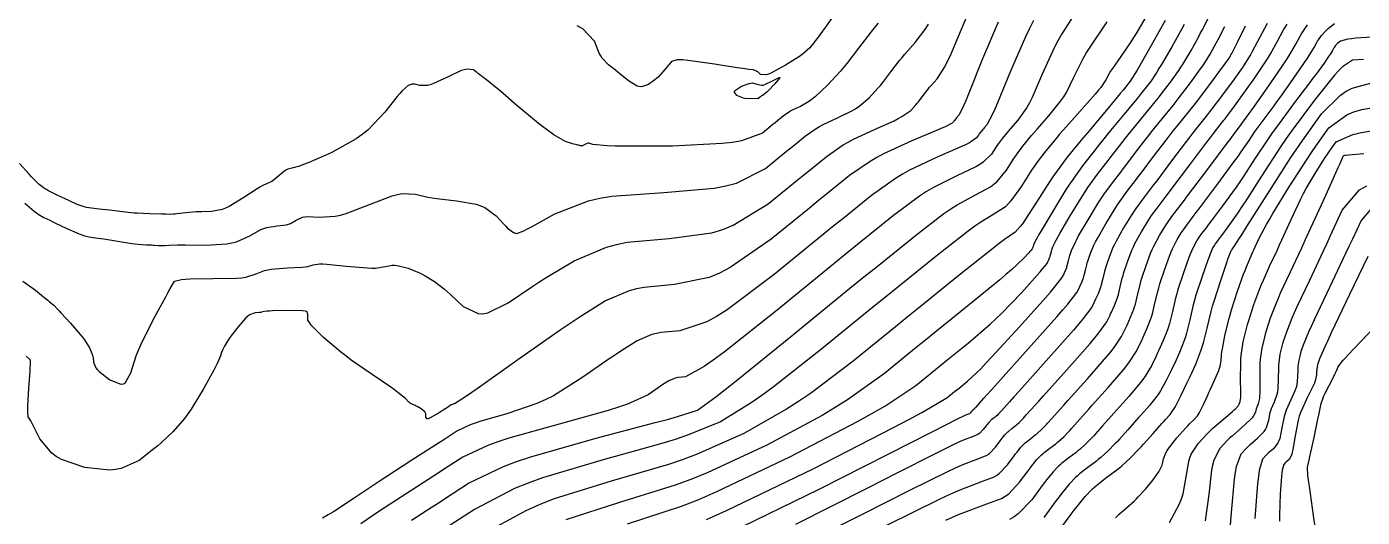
# Model space of a CAD drawing. Header units: metres. Extents: x 837475 to 838479, y 1189012 to 1191015.
# Drawn here: x 837572.4 to 837668.4, y 1190232 to 1190267.3 of the extents above; entities that cross this region are included whole.
import ezdxf

# ---------------------------------------------------------------- set-up
doc = ezdxf.new("R2010")
doc.units = ezdxf.units.M
doc.header["$LTSCALE"] = 0.3
doc.layers.add('COTAS 10', color=1, linetype='Continuous')
doc.layers.add('COTAS INT', color=252, linetype='Continuous')

msp = doc.modelspace()

# ---------------------------------------------------------------- linework, layer by layer
at = {"layer": 'COTAS 10'}
for points in [[(837572.242, 1190254.568), (837572.921, 1190253.998), (837573.076, 1190253.877), (837573.217, 1190253.773), (837573.605, 1190253.531), (837574.039, 1190253.329), (837574.209, 1190253.249), (837574.401, 1190253.159), (837575.272, 1190252.749), (837576.153, 1190252.361), (837576.35, 1190252.284), (837576.528, 1190252.221), (837577.004, 1190252.106), (837577.51, 1190252.047), (837577.707, 1190252.02), (837577.928, 1190251.987), (837578.932, 1190251.828), (837579.952, 1190251.672), (837580.184, 1190251.641), (837580.394, 1190251.616), (837580.969, 1190251.571), (837581.37, 1190251.558), (837581.47, 1190251.553), (837581.565, 1190251.547), (837581.869, 1190251.522), (837582.151, 1190251.507), (837582.233, 1190251.507), (837582.316, 1190251.509), (837582.63, 1190251.534), (837583.228, 1190251.56), (837583.49, 1190251.563), (837583.793, 1190251.564), (837585.239, 1190251.553), (837586.776, 1190251.642), (837587.137, 1190251.706), (837587.471, 1190251.787), (837588.442, 1190252.221), (837589.222, 1190252.663), (837589.434, 1190252.749), (837589.646, 1190252.819), (837590.399, 1190252.941), (837591.06, 1190253.014), (837591.214, 1190253.052), (837591.355, 1190253.1), (837591.758, 1190253.337), (837592.208, 1190253.548), (837592.378, 1190253.578), (837592.568, 1190253.596), (837593.419, 1190253.556), (837594.57, 1190253.623), (837594.95, 1190253.708), (837595.356, 1190253.822), (837597.04, 1190254.47), (837598.674, 1190255.093), (837599.049, 1190255.191), (837599.389, 1190255.256), (837600.337, 1190255.221), (837601.234, 1190254.996), (837601.542, 1190254.942), (837601.877, 1190254.891), (837603.303, 1190254.737), (837604.712, 1190254.489), (837605.036, 1190254.379), (837605.331, 1190254.252), (837606.16, 1190253.642), (837606.714, 1190253.035), (837606.835, 1190252.908), (837606.944, 1190252.8), (837607.221, 1190252.562), (837607.4, 1190252.459), (837607.446, 1190252.437), (837607.491, 1190252.417), (837607.641, 1190252.369), (837608.145, 1190252.569), (837608.413, 1190252.706), (837608.736, 1190252.879), (837610.367, 1190253.799), (837612.78, 1190254.736), (837613.597, 1190254.919), (837614.478, 1190255.069), (837618.197, 1190255.336), (837621.837, 1190255.632), (837622.668, 1190255.8), (837623.423, 1190256.006), (837625.512, 1190257.06), (837626.922, 1190258.209), (837627.249, 1190258.475), (837627.549, 1190258.718), (837628.403, 1190259.408), (837629.165, 1190259.934), (837629.407, 1190260.074), (837629.663, 1190260.212), (837630.698, 1190260.69), (837631.731, 1190261.193), (837631.984, 1190261.347), (837632.223, 1190261.507), (837632.971, 1190262.137), (837633.611, 1190262.831), (837633.782, 1190263.032), (837633.951, 1190263.237), (837634.541, 1190264.006), (837635.157, 1190264.812), (837635.343, 1190265.04), (837635.536, 1190265.27), (837636.287, 1190266.116), (837637.05, 1190267.117), (837637.25, 1190267.445)], [(837600.064, 1190231.766), (837601.54, 1190232.716), (837601.979, 1190232.999), (837602.43, 1190233.291), (837604.168, 1190234.417), (837606.669, 1190235.631), (837607.602, 1190235.979), (837608.638, 1190236.332), (837613.248, 1190237.647), (837617.596, 1190238.779), (837618.468, 1190239.016), (837619.196, 1190239.221), (837620.624, 1190239.684), (837621.949, 1190240.643), (837622.611, 1190241.161), (837623.401, 1190241.787), (837627.323, 1190244.959), (837631.595, 1190248.439), (837632.605, 1190249.26), (837633.541, 1190250.019), (837636.3, 1190252.247), (837638.353, 1190253.807), (837638.844, 1190254.145), (837639.301, 1190254.443), (837640.672, 1190255.181), (837641.707, 1190255.739), (837641.952, 1190255.923), (837642.179, 1190256.12), (837642.851, 1190256.938), (837643.383, 1190257.769), (837643.522, 1190257.975), (837643.658, 1190258.17), (837644.119, 1190258.785), (837644.661, 1190259.432), (837644.847, 1190259.647), (837645.049, 1190259.878), (837645.909, 1190260.841), (837646.771, 1190261.917), (837646.974, 1190262.219), (837647.161, 1190262.522), (837647.707, 1190263.633), (837648.344, 1190264.924), (837648.588, 1190265.341), (837648.862, 1190265.784), (837650.095, 1190267.597)], [(837621.283, 1190231.826), (837622.726, 1190232.465), (837628.943, 1190235.468), (837634.681, 1190238.408), (837635.822, 1190239.007), (837636.769, 1190239.512), (837638.571, 1190240.559), (837639.124, 1190241.008), (837639.283, 1190241.137), (837639.445, 1190241.267), (837640.049, 1190241.754), (837640.999, 1190242.656), (837641.378, 1190243.048), (837641.808, 1190243.502), (837643.781, 1190245.658), (837645.651, 1190247.756), (837646.017, 1190248.173), (837646.316, 1190248.52), (837646.845, 1190249.182), (837646.943, 1190249.385), (837646.97, 1190249.443), (837646.998, 1190249.501), (837647.095, 1190249.716), (837647.185, 1190249.943), (837647.206, 1190250.009), (837647.227, 1190250.076), (837647.289, 1190250.332), (837647.357, 1190250.619), (837647.381, 1190250.706), (837647.408, 1190250.796), (837647.522, 1190251.151), (837647.784, 1190251.72), (837647.903, 1190251.946), (837648.043, 1190252.202), (837648.717, 1190253.373), (837649.477, 1190254.611), (837649.671, 1190254.909), (837649.858, 1190255.187), (837650.472, 1190256.033), (837651.072, 1190256.803), (837651.249, 1190257.035), (837651.432, 1190257.274), (837652.133, 1190258.203), (837652.875, 1190259.173), (837653.083, 1190259.437), (837653.293, 1190259.7), (837654.059, 1190260.636), (837654.843, 1190261.596), (837655.063, 1190261.874), (837655.285, 1190262.158), (837656.098, 1190263.226), (837656.815, 1190264.213), (837656.977, 1190264.445), (837657.123, 1190264.66), (837657.515, 1190265.285), (837657.849, 1190265.9), (837657.957, 1190266.108), (837658.073, 1190266.332), (837658.551, 1190267.275)], [(837638.498, 1190231.761), (837639.393, 1190232.164), (837641.452, 1190232.946), (837642.503, 1190233.336), (837642.764, 1190233.492), (837643.011, 1190233.67), (837643.795, 1190234.488), (837644.412, 1190235.321), (837644.554, 1190235.508), (837644.684, 1190235.677), (837645.047, 1190236.128), (837645.361, 1190236.454), (837645.459, 1190236.544), (837645.561, 1190236.632), (837645.971, 1190236.949), (837646.393, 1190237.265), (837646.502, 1190237.354), (837646.608, 1190237.443), (837646.967, 1190237.768), (837647.323, 1190238.127), (837647.427, 1190238.238), (837647.535, 1190238.354), (837647.946, 1190238.814), (837648.547, 1190239.494), (837648.775, 1190239.748), (837649.028, 1190240.032), (837650.163, 1190241.296), (837651.27, 1190242.581), (837651.507, 1190242.878), (837651.713, 1190243.149), (837652.205, 1190243.915), (837652.499, 1190244.525), (837652.58, 1190244.698), (837652.661, 1190244.872), (837652.955, 1190245.515), (837653.222, 1190246.196), (837653.287, 1190246.394), (837653.348, 1190246.596), (837653.534, 1190247.362), (837653.739, 1190248.22), (837653.811, 1190248.481), (837653.89, 1190248.752), (837654.232, 1190249.814), (837654.605, 1190250.826), (837654.704, 1190251.065), (837654.8, 1190251.287), (837655.13, 1190251.938), (837655.429, 1190252.424), (837655.505, 1190252.542), (837655.579, 1190252.651), (837655.82, 1190252.983), (837656.288, 1190253.596), (837656.504, 1190253.882), (837656.758, 1190254.219), (837657.987, 1190255.858), (837659.241, 1190257.55), (837659.51, 1190257.92), (837659.745, 1190258.248), (837660.312, 1190259.077), (837660.698, 1190259.663), (837660.819, 1190259.837), (837660.947, 1190260.016), (837661.458, 1190260.707), (837662.1, 1190261.57), (837662.309, 1190261.857), (837662.532, 1190262.166), (837663.451, 1190263.456), (837664.299, 1190264.678), (837664.477, 1190264.944), (837664.631, 1190265.178), (837664.98, 1190265.763), (837665.176, 1190266.127), (837665.233, 1190266.222), (837665.291, 1190266.314), (837665.507, 1190266.626), (837665.787, 1190266.938), (837665.885, 1190267.03), (837665.992, 1190267.124), (837666.451, 1190267.486)], [(837654.567, 1190231.593), (837655.291, 1190232.949), (837655.435, 1190233.309), (837655.555, 1190233.664), (837655.783, 1190234.891), (837655.958, 1190235.982), (837656.044, 1190236.25), (837656.147, 1190236.505), (837656.653, 1190237.301), (837657.303, 1190237.995), (837657.495, 1190238.184), (837657.694, 1190238.371), (837658.455, 1190239.039), (837659.106, 1190239.589), (837659.234, 1190239.703), (837659.34, 1190239.8), (837659.534, 1190240.012), (837659.583, 1190240.119), (837659.611, 1190240.179), (837659.664, 1190240.293), (837659.701, 1190240.614), (837659.706, 1190240.776), (837659.707, 1190240.969), (837659.691, 1190241.927), (837659.701, 1190243.043), (837659.719, 1190243.335), (837659.743, 1190243.619), (837659.888, 1190244.585), (837660.119, 1190245.554), (837660.199, 1190245.841), (837660.285, 1190246.135), (837660.652, 1190247.264), (837661.078, 1190248.414), (837661.202, 1190248.722), (837661.328, 1190249.025), (837661.804, 1190250.084), (837662.337, 1190251.216), (837662.499, 1190251.567), (837662.667, 1190251.934), (837663.328, 1190253.391), (837664.031, 1190254.868), (837664.225, 1190255.246), (837664.42, 1190255.611), (837665.124, 1190256.82), (837665.775, 1190257.834), (837665.936, 1190258.075), (837666.089, 1190258.3), (837666.571, 1190258.972), (837667.772, 1190259.503), (837668.379, 1190259.638), (837669.104, 1190259.769)], [(837665.237, 1190229.973), (837664.947, 1190232.105), (837664.637, 1190234.222), (837664.581, 1190234.637), (837664.539, 1190234.977), (837664.496, 1190235.585), (837664.595, 1190235.986), (837664.642, 1190236.195), (837664.699, 1190236.448), (837664.974, 1190237.716), (837665.255, 1190239.03), (837665.315, 1190239.311), (837665.367, 1190239.556), (837665.491, 1190240.145), (837665.622, 1190240.563), (837665.679, 1190240.701), (837665.745, 1190240.848), (837666.057, 1190241.46), (837666.354, 1190242.006), (837666.41, 1190242.111), (837666.456, 1190242.197), (837666.528, 1190242.342), (837666.528, 1190242.361), (837666.529, 1190242.365), (837666.53, 1190242.377), (837666.533, 1190242.388), (837666.534, 1190242.391), (837666.535, 1190242.395), (837666.539, 1190242.408), (837666.57, 1190242.475), (837666.587, 1190242.511), (837666.608, 1190242.556), (837666.717, 1190242.785), (837667.049, 1190243.237), (837667.211, 1190243.423), (837667.404, 1190243.635), (837668.35, 1190244.62), (837669.394, 1190245.719)]]:
    msp.add_lwpolyline(points, dxfattribs=at)
at = {"layer": 'COTAS INT'}
for points in [[(837572.108, 1190248.953), (837573.013, 1190248.31), (837573.743, 1190247.709), (837573.895, 1190247.583), (837574.027, 1190247.474), (837574.322, 1190247.226), (837574.604, 1190246.943), (837574.727, 1190246.813), (837574.869, 1190246.66), (837575.544, 1190245.921), (837576.237, 1190245.112), (837576.391, 1190244.916), (837576.529, 1190244.731), (837576.89, 1190244.166), (837577.089, 1190243.71), (837577.125, 1190243.594), (837577.153, 1190243.483), (837577.184, 1190243.12), (837577.349, 1190242.725), (837577.462, 1190242.594), (837577.603, 1190242.454), (837578.357, 1190241.868), (837579.161, 1190241.55), (837579.336, 1190241.579), (837579.489, 1190241.659), (837579.866, 1190242.368), (837580.264, 1190243.591), (837580.43, 1190243.994), (837580.621, 1190244.425), (837581.511, 1190246.215), (837582.379, 1190247.834), (837582.556, 1190248.158), (837582.706, 1190248.427), (837583.017, 1190248.951), (837583.518, 1190249.082), (837583.787, 1190249.105), (837584.113, 1190249.122), (837585.762, 1190249.134), (837587.47, 1190249.172), (837587.833, 1190249.204), (837588.148, 1190249.247), (837588.89, 1190249.481), (837589.492, 1190249.727), (837589.72, 1190249.777), (837589.974, 1190249.819), (837591.11, 1190249.904), (837592.192, 1190249.959), (837592.411, 1190249.981), (837592.596, 1190250.007), (837592.977, 1190250.126), (837593.442, 1190250.198), (837593.68, 1190250.193), (837593.966, 1190250.177), (837595.395, 1190250.034), (837596.878, 1190249.901), (837597.198, 1190249.892), (837597.478, 1190249.895), (837598.163, 1190250.008), (837598.676, 1190250.106), (837598.848, 1190250.1), (837599.032, 1190250.078), (837599.808, 1190249.88), (837600.625, 1190249.555), (837600.836, 1190249.453), (837601.04, 1190249.347), (837601.724, 1190248.92), (837602.427, 1190248.368), (837602.643, 1190248.182), (837602.87, 1190247.983), (837603.767, 1190247.143), (837604.85, 1190246.616), (837605.194, 1190246.613), (837605.556, 1190246.672), (837607.022, 1190247.403), (837608.713, 1190248.554), (837609.218, 1190248.879), (837609.738, 1190249.206), (837611.748, 1190250.41), (837614.081, 1190251.399), (837614.806, 1190251.592), (837615.564, 1190251.749), (837618.587, 1190252.02), (837621.654, 1190252.428), (837622.441, 1190252.67), (837623.201, 1190252.969), (837625.721, 1190254.515), (837627.8, 1190256.209), (837628.282, 1190256.601), (837628.724, 1190256.959), (837629.982, 1190257.976), (837631.106, 1190258.751), (837631.463, 1190258.957), (837631.839, 1190259.161), (837633.366, 1190259.865), (837634.772, 1190260.489), (837635.072, 1190260.641), (837635.335, 1190260.784), (837635.962, 1190261.227), (837636.33, 1190261.626), (837636.428, 1190261.742), (837636.525, 1190261.859), (837636.864, 1190262.301), (837637.218, 1190262.764), (837637.325, 1190262.895), (837637.435, 1190263.027), (837637.867, 1190263.513), (837638.413, 1190264.361), (837638.596, 1190264.721), (837638.793, 1190265.135), (837639.616, 1190267.084), (837640.475, 1190269.109)], [(837647.97, 1190268.486), (837646.832, 1190266.735), (837646.549, 1190266.234), (837646.28, 1190265.727), (837645.424, 1190263.838), (837644.69, 1190262.154), (837644.498, 1190261.775), (837644.312, 1190261.435), (837643.679, 1190260.523), (837643.144, 1190259.924), (837643.018, 1190259.78), (837642.902, 1190259.646), (837642.565, 1190259.243), (837642.278, 1190258.86), (837642.193, 1190258.739), (837642.106, 1190258.611), (837641.775, 1190258.093), (837641.181, 1190257.512), (837640.929, 1190257.344), (837640.639, 1190257.173), (837639.274, 1190256.529), (837637.594, 1190255.688), (837637.105, 1190255.392), (837636.607, 1190255.07), (837634.721, 1190253.679), (837632.249, 1190251.682), (837631.381, 1190250.978), (837630.434, 1190250.208), (837626.349, 1190246.879), (837622.537, 1190243.856), (837621.762, 1190243.279), (837621.107, 1190242.814), (837619.756, 1190242.072), (837619.235, 1190242.026), (837619.104, 1190241.999), (837618.98, 1190241.965), (837618.577, 1190241.795), (837618.125, 1190241.512), (837617.969, 1190241.408), (837617.799, 1190241.293), (837617.075, 1190240.785), (837615.599, 1190240.109), (837614.957, 1190239.888), (837614.212, 1190239.652), (837610.678, 1190238.678), (837607.063, 1190237.662), (837606.267, 1190237.399), (837605.56, 1190237.145), (837603.749, 1190236.294), (837602.438, 1190235.446), (837602.046, 1190235.193), (837601.641, 1190234.932), (837600.076, 1190233.925), (837598.513, 1190232.91), (837598.109, 1190232.645), (837597.719, 1190232.386), (837596.416, 1190231.507)], [(837652.861, 1190267.925), (837652.179, 1190266.771), (837651.986, 1190266.464), (837651.792, 1190266.162), (837651.076, 1190265.117), (837650.468, 1190264.244), (837650.341, 1190264.05), (837650.233, 1190263.877), (837649.991, 1190263.429), (837649.632, 1190262.891), (837649.449, 1190262.662), (837649.23, 1190262.398), (837648.139, 1190261.158), (837646.954, 1190259.832), (837646.676, 1190259.514), (837646.42, 1190259.218), (837645.674, 1190258.326), (837645.038, 1190257.479), (837644.851, 1190257.21), (837644.659, 1190256.927), (837643.927, 1190255.782), (837643.177, 1190254.728), (837642.975, 1190254.502), (837642.775, 1190254.306), (837642.07, 1190253.834), (837641.008, 1190253.198), (837640.582, 1190252.898), (837640.099, 1190252.543), (837637.88, 1190250.814), (837635.029, 1190248.515), (837634.148, 1190247.802), (837633.228, 1190247.055), (837629.573, 1190244.079), (837626.075, 1190241.332), (837625.253, 1190240.73), (837624.495, 1190240.196), (837622.288, 1190238.841), (837619.902, 1190237.87), (837619.031, 1190237.578), (837618.069, 1190237.278), (837613.836, 1190236.11), (837609.48, 1190234.814), (837608.442, 1190234.432), (837607.475, 1190234.04), (837604.587, 1190232.539), (837602.423, 1190231.137)], [(837654.27, 1190267.707), (837653.348, 1190266.067), (837652.433, 1190264.457), (837652.246, 1190264.133), (837652.088, 1190263.863), (837651.759, 1190263.329), (837651.41, 1190262.895), (837651.239, 1190262.688), (837651.037, 1190262.443), (837650.037, 1190261.245), (837649.043, 1190260.06), (837648.844, 1190259.823), (837648.678, 1190259.626), (837648.352, 1190259.245), (837648.113, 1190258.96), (837648.001, 1190258.823), (837647.869, 1190258.661), (837647.228, 1190257.868), (837646.419, 1190256.788), (837646.18, 1190256.446), (837645.936, 1190256.085), (837645.002, 1190254.626), (837644.175, 1190253.336), (837643.997, 1190253.082), (837643.842, 1190252.872), (837643.468, 1190252.487), (837642.714, 1190251.954), (837642.32, 1190251.651), (837641.845, 1190251.28), (837639.459, 1190249.382), (837636.517, 1190247.012), (837635.691, 1190246.344), (837634.861, 1190245.671), (837631.823, 1190243.199), (837628.748, 1190240.877), (837627.895, 1190240.299), (837627.042, 1190239.749), (837623.952, 1190237.997), (837620.608, 1190236.518), (837619.594, 1190236.14), (837618.542, 1190235.776), (837614.424, 1190234.574), (837610.323, 1190233.297), (837609.281, 1190232.885), (837608.281, 1190232.448), (837605.006, 1190230.662)], [(837630.411, 1190268.036), (837629.802, 1190267.203), (837629.225, 1190266.411), (837629.099, 1190266.24), (837628.989, 1190266.089), (837628.714, 1190265.721), (837628.337, 1190265.389), (837628.162, 1190265.262), (837627.956, 1190265.119), (837626.956, 1190264.477), (837625.951, 1190263.925), (837625.741, 1190263.839), (837625.562, 1190263.782), (837625.163, 1190263.818), (837624.96, 1190264.004), (837624.903, 1190264.041), (837624.847, 1190264.073), (837624.644, 1190264.139), (837624.321, 1190264.185), (837624.189, 1190264.204), (837624.039, 1190264.225), (837623.343, 1190264.326), (837622.434, 1190264.461), (837622.149, 1190264.504), (837621.85, 1190264.549), (837620.649, 1190264.734), (837619.573, 1190264.858), (837619.353, 1190264.865), (837619.166, 1190264.86), (837618.771, 1190264.743), (837618.567, 1190264.513), (837618.501, 1190264.436), (837618.431, 1190264.353), (837618.142, 1190264.006), (837617.792, 1190263.631), (837617.683, 1190263.531), (837617.569, 1190263.432), (837617.115, 1190263.088), (837616.595, 1190262.927), (837616.44, 1190262.944), (837616.28, 1190262.987), (837615.66, 1190263.362), (837615.043, 1190263.872), (837614.884, 1190264), (837614.731, 1190264.122), (837614.22, 1190264.514), (837613.778, 1190264.988), (837613.667, 1190265.163), (837613.562, 1190265.356), (837613.224, 1190266.207), (837612.391, 1190267.095), (837611.973, 1190267.31)], [(837615.599, 1190231.501), (837619.487, 1190232.773), (837620.72, 1190233.264), (837622.02, 1190233.816), (837627.28, 1190236.311), (837632.135, 1190238.855), (837633.18, 1190239.437), (837634.095, 1190239.967), (837636.322, 1190241.439), (837637.745, 1190242.596), (837638.154, 1190242.927), (837638.57, 1190243.263), (837640.125, 1190244.516), (837641.681, 1190245.849), (837642.097, 1190246.236), (837642.507, 1190246.63), (837643.932, 1190248.118), (837645.056, 1190249.378), (837645.275, 1190249.629), (837645.455, 1190249.837), (837645.773, 1190250.235), (837645.832, 1190250.357), (837645.848, 1190250.392), (837645.865, 1190250.427), (837645.924, 1190250.556), (837645.977, 1190250.692), (837645.99, 1190250.732), (837646.002, 1190250.772), (837646.04, 1190250.926), (837646.081, 1190251.098), (837646.095, 1190251.15), (837646.111, 1190251.205), (837646.18, 1190251.418), (837646.419, 1190251.899), (837646.543, 1190252.123), (837646.691, 1190252.385), (837647.434, 1190253.66), (837648.287, 1190255.048), (837648.504, 1190255.382), (837648.713, 1190255.695), (837649.402, 1190256.643), (837650.009, 1190257.419), (837650.166, 1190257.622), (837650.319, 1190257.821), (837650.834, 1190258.501), (837651.411, 1190259.245), (837651.603, 1190259.485), (837651.81, 1190259.74), (837652.673, 1190260.785), (837653.557, 1190261.858), (837653.777, 1190262.132), (837653.986, 1190262.395), (837654.652, 1190263.26), (837655.24, 1190264.096), (837655.4, 1190264.341), (837655.559, 1190264.592), (837656.126, 1190265.546), (837656.656, 1190266.502), (837656.792, 1190266.755), (837656.923, 1190267.002), (837657.359, 1190267.85)], [(837633.636, 1190267.512), (837633.361, 1190267.184), (837633.096, 1190266.86), (837632.217, 1190265.711), (837631.377, 1190264.614), (837631.137, 1190264.322), (837630.892, 1190264.036), (837629.98, 1190263.046), (837629.112, 1190262.229), (837628.896, 1190262.053), (837628.689, 1190261.897), (837628.031, 1190261.515), (837627.486, 1190261.263), (837627.352, 1190261.191), (837627.224, 1190261.117), (837626.823, 1190260.84), (837626.374, 1190260.477), (837626.217, 1190260.35), (837626.044, 1190260.21), (837625.302, 1190259.605), (837623.801, 1190259.045), (837623.15, 1190258.934), (837622.397, 1190258.842), (837618.829, 1190258.665), (837615.376, 1190258.65), (837614.696, 1190258.659), (837614.136, 1190258.673), (837613.108, 1190258.775), (837612.874, 1190258.864), (837612.814, 1190258.871), (837612.756, 1190258.87), (837612.563, 1190258.801), (837612.402, 1190258.71), (837612.363, 1190258.696), (837612.327, 1190258.686), (837612.22, 1190258.686), (837612.077, 1190258.724), (837612.019, 1190258.738), (837611.952, 1190258.753), (837611.644, 1190258.818), (837611.218, 1190258.964), (837611.077, 1190259.031), (837610.927, 1190259.108), (837610.302, 1190259.482), (837609.475, 1190260.077), (837609.197, 1190260.295), (837608.898, 1190260.535), (837607.64, 1190261.592), (837606.456, 1190262.607), (837606.204, 1190262.82), (837605.984, 1190263.004), (837605.463, 1190263.424), (837605.201, 1190263.62), (837605.145, 1190263.663), (837605.096, 1190263.7), (837604.978, 1190263.793), (837604.863, 1190263.884), (837604.815, 1190263.921), (837604.761, 1190263.962), (837604.509, 1190264.151), (837604.042, 1190264.205), (837603.853, 1190264.161), (837603.638, 1190264.092), (837602.643, 1190263.631), (837601.63, 1190263.156), (837601.403, 1190263.078), (837601.199, 1190263.024), (837600.657, 1190263.023), (837600.289, 1190263.117), (837600.196, 1190263.123), (837600.107, 1190263.119), (837599.815, 1190263.034), (837599.396, 1190262.649), (837599.227, 1190262.457), (837599.035, 1190262.228), (837598.147, 1190261.094), (837596.92, 1190259.812), (837596.515, 1190259.49), (837596.08, 1190259.183), (837594.272, 1190258.191), (837592.624, 1190257.474), (837592.291, 1190257.339), (837592.011, 1190257.233), (837591.443, 1190257.079), (837591.171, 1190257.014), (837591.077, 1190256.963), (837590.975, 1190256.899), (837590.54, 1190256.549), (837590.113, 1190256.192), (837590.016, 1190256.124), (837589.928, 1190256.068), (837589.688, 1190255.978), (837589.318, 1190255.819), (837589.149, 1190255.721), (837588.951, 1190255.599), (837587.993, 1190254.96), (837586.94, 1190254.325), (837586.681, 1190254.204), (837586.437, 1190254.108), (837585.673, 1190253.96), (837584.982, 1190253.949), (837584.784, 1190253.94), (837584.583, 1190253.927), (837583.831, 1190253.857), (837583.187, 1190253.787), (837583.054, 1190253.775), (837582.941, 1190253.766), (837582.694, 1190253.758), (837582.399, 1190253.773), (837582.255, 1190253.777), (837582.084, 1190253.782), (837581.241, 1190253.803), (837580.32, 1190253.839), (837580.1, 1190253.853), (837579.895, 1190253.868), (837579.283, 1190253.941), (837578.712, 1190254.021), (837578.533, 1190254.042), (837578.346, 1190254.062), (837577.597, 1190254.128), (837576.862, 1190254.219), (837576.684, 1190254.254), (837576.517, 1190254.294), (837576.005, 1190254.473), (837575.516, 1190254.702), (837575.364, 1190254.773), (837575.204, 1190254.847), (837574.564, 1190255.144), (837573.947, 1190255.455), (837573.801, 1190255.539), (837573.667, 1190255.621), (837573.273, 1190255.91), (837572.861, 1190256.312), (837572.716, 1190256.466), (837572.557, 1190256.638), (837571.868, 1190257.414)], [(837642.253, 1190267.585), (837641.127, 1190264.93), (837640.141, 1190262.476), (837639.943, 1190261.997), (837639.777, 1190261.605), (837639.447, 1190260.911), (837639.335, 1190260.785), (837639.306, 1190260.751), (837639.279, 1190260.717), (837639.187, 1190260.597), (837639.099, 1190260.482), (837639.074, 1190260.452), (837639.048, 1190260.422), (837638.953, 1190260.318), (837638.446, 1190260.062), (837638.161, 1190259.935), (837637.813, 1190259.784), (837636.034, 1190259.04), (837634.016, 1190258.109), (837633.518, 1190257.841), (837633.046, 1190257.568), (837631.562, 1190256.543), (837629.899, 1190255.2), (837629.315, 1190254.727), (837628.678, 1190254.209), (837625.93, 1190251.969), (837622.98, 1190249.931), (837622.215, 1190249.54), (837621.472, 1190249.223), (837618.977, 1190248.704), (837616.788, 1190248.508), (837616.239, 1190248.394), (837615.714, 1190248.255), (837614.024, 1190247.538), (837612.126, 1190246.35), (837611.47, 1190245.914), (837610.757, 1190245.431), (837607.713, 1190243.297), (837604.939, 1190241.329), (837604.397, 1190240.951), (837603.952, 1190240.644), (837603.162, 1190240.135), (837603.031, 1190240.099), (837603.002, 1190240.089), (837602.977, 1190240.08), (837602.911, 1190240.049), (837602.734, 1190239.935), (837602.638, 1190239.873), (837602.522, 1190239.799), (837601.932, 1190239.419), (837601.363, 1190239.099), (837601.26, 1190239.061), (837601.181, 1190239.045), (837601.091, 1190239.171), (837601.079, 1190239.426), (837601.049, 1190239.492), (837601.007, 1190239.556), (837600.756, 1190239.769), (837600.466, 1190239.936), (837600.398, 1190239.971), (837600.336, 1190240.002), (837600.159, 1190240.072), (837599.991, 1190240.163), (837599.934, 1190240.206), (837599.874, 1190240.257), (837599.621, 1190240.507), (837599.083, 1190240.956), (837598.842, 1190241.131), (837598.562, 1190241.33), (837597.221, 1190242.234), (837595.711, 1190243.283), (837595.324, 1190243.573), (837594.952, 1190243.863), (837593.721, 1190244.909), (837592.854, 1190245.8), (837592.711, 1190245.992), (837592.609, 1190246.16), (837592.592, 1190246.57), (837592.53, 1190246.768), (837592.401, 1190246.803), (837592.223, 1190246.829), (837591.175, 1190246.851), (837590.063, 1190246.813), (837589.844, 1190246.801), (837589.664, 1190246.789), (837589.338, 1190246.742), (837589.212, 1190246.702), (837589.158, 1190246.695), (837589.097, 1190246.689), (837588.806, 1190246.683), (837588.41, 1190246.532), (837588.282, 1190246.435), (837588.146, 1190246.314), (837587.588, 1190245.68), (837587.065, 1190244.986), (837586.951, 1190244.827), (837586.851, 1190244.684), (837586.603, 1190244.287), (837586.464, 1190243.997), (837586.432, 1190243.921), (837586.404, 1190243.846), (837586.327, 1190243.59), (837586.103, 1190243.076), (837585.983, 1190242.838), (837585.836, 1190242.559), (837585.093, 1190241.208), (837584.207, 1190239.752), (837583.969, 1190239.406), (837583.736, 1190239.086), (837582.922, 1190238.137), (837582.066, 1190237.341), (837581.805, 1190237.118), (837581.535, 1190236.892), (837580.472, 1190236.065), (837579.185, 1190235.477), (837578.772, 1190235.403), (837578.335, 1190235.366), (837576.555, 1190235.554), (837574.882, 1190236.137), (837574.513, 1190236.35), (837574.184, 1190236.585), (837573.338, 1190237.619), (837572.857, 1190238.577), (837572.758, 1190238.765), (837572.675, 1190238.918), (837572.499, 1190239.192), (837572.459, 1190239.536), (837572.461, 1190239.734), (837572.468, 1190239.978), (837572.542, 1190241.228), (837572.627, 1190242.476), (837572.641, 1190242.717), (837572.652, 1190242.913), (837572.659, 1190243.244), (837572.632, 1190243.286), (837572.622, 1190243.299), (837572.61, 1190243.314), (837572.559, 1190243.374), (837572.348, 1190243.568)], [(837644.803, 1190267.686), (837644.511, 1190267.127), (837644.217, 1190266.529), (837643.14, 1190264.043), (837642.219, 1190261.785), (837642.023, 1190261.332), (837641.852, 1190260.953), (837641.449, 1190260.206), (837641.238, 1190259.97), (837641.189, 1190259.913), (837641.143, 1190259.861), (837641.01, 1190259.702), (837640.897, 1190259.551), (837640.864, 1190259.503), (837640.83, 1190259.453), (837640.699, 1190259.249), (837640.184, 1190258.904), (837639.907, 1190258.764), (837639.571, 1190258.606), (837637.876, 1190257.876), (837635.887, 1190256.932), (837635.367, 1190256.639), (837634.861, 1190256.333), (837633.141, 1190255.111), (837631.074, 1190253.441), (837630.348, 1190252.852), (837629.556, 1190252.208), (837626.14, 1190249.424), (837622.759, 1190246.894), (837621.988, 1190246.409), (837621.29, 1190246.018), (837619.366, 1190245.388), (837618.012, 1190245.267), (837617.672, 1190245.196), (837617.347, 1190245.11), (837616.301, 1190244.667), (837615.126, 1190243.931), (837614.72, 1190243.661), (837614.278, 1190243.362), (837612.394, 1190242.041), (837610.269, 1190240.719), (837609.677, 1190240.419), (837609.082, 1190240.148), (837606.92, 1190239.407), (837605.047, 1190238.88), (837604.635, 1190238.744), (837604.269, 1190238.612), (837603.33, 1190238.172), (837602.446, 1190237.6), (837602.113, 1190237.386), (837601.742, 1190237.147), (837600.088, 1190236.084), (837598.282, 1190234.912), (837597.816, 1190234.605), (837597.365, 1190234.306), (837595.86, 1190233.291), (837594.448, 1190232.375), (837594.056, 1190232.139), (837593.663, 1190231.91)], [(837655.626, 1190267.402), (837655.463, 1190267.105), (837654.737, 1190265.807), (837653.996, 1190264.524), (837653.823, 1190264.237), (837653.664, 1190263.98), (837653.206, 1190263.295), (837652.688, 1190262.633), (837652.491, 1190262.389), (837652.272, 1190262.12), (837651.286, 1190260.933), (837650.327, 1190259.78), (837650.123, 1190259.533), (837649.947, 1190259.317), (837649.534, 1190258.798), (837649.206, 1190258.369), (837649.083, 1190258.21), (837648.946, 1190258.034), (837648.332, 1190257.253), (837647.569, 1190256.202), (837647.337, 1190255.856), (837647.096, 1190255.485), (837646.152, 1190253.947), (837645.34, 1190252.568), (837645.183, 1190252.299), (837645.055, 1190252.078), (837644.838, 1190251.685), (837644.815, 1190251.614), (837644.809, 1190251.595), (837644.805, 1190251.578), (837644.791, 1190251.52), (837644.778, 1190251.469), (837644.774, 1190251.455), (837644.77, 1190251.442), (837644.752, 1190251.396), (837644.727, 1190251.341), (837644.721, 1190251.329), (837644.701, 1190251.288), (837644.595, 1190251.155), (837644.534, 1190251.085), (837644.461, 1190251.001), (837644.084, 1190250.578), (837643.206, 1190249.758), (837642.817, 1190249.424), (837642.364, 1190249.042), (837640.202, 1190247.278), (837637.695, 1190245.259), (837637.025, 1190244.718), (837636.366, 1190244.184), (837634.072, 1190242.319), (837631.422, 1190240.422), (837630.538, 1190239.868), (837629.588, 1190239.302), (837625.616, 1190237.154), (837621.314, 1190235.167), (837620.157, 1190234.702), (837619.014, 1190234.274), (837615.012, 1190233.037), (837611.165, 1190231.779)], [(837622.976, 1190230.882), (837629.376, 1190234.001), (837637.545, 1190238.14), (837639.376, 1190239.068), (837639.788, 1190239.271), (837639.874, 1190239.311), (837639.949, 1190239.345), (837640.121, 1190239.41), (837640.209, 1190239.443), (837640.231, 1190239.456), (837640.252, 1190239.471), (837640.317, 1190239.539), (837640.369, 1190239.609), (837640.381, 1190239.624), (837640.392, 1190239.638), (837640.422, 1190239.676), (837640.448, 1190239.704), (837640.456, 1190239.711), (837640.465, 1190239.718), (837640.499, 1190239.745), (837640.535, 1190239.771), (837640.544, 1190239.779), (837640.553, 1190239.786), (837640.583, 1190239.813), (837640.612, 1190239.843), (837640.621, 1190239.853), (837640.63, 1190239.862), (837640.664, 1190239.901), (837641.232, 1190240.533), (837642.005, 1190241.392), (837644.226, 1190243.862), (837646.468, 1190246.379), (837646.907, 1190246.883), (837647.268, 1190247.304), (837647.917, 1190248.128), (837648.054, 1190248.413), (837648.13, 1190248.575), (837648.267, 1190248.875), (837648.392, 1190249.193), (837648.422, 1190249.286), (837648.451, 1190249.38), (837648.538, 1190249.738), (837648.634, 1190250.139), (837648.667, 1190250.261), (837648.704, 1190250.387), (837648.864, 1190250.883), (837649.148, 1190251.541), (837649.263, 1190251.77), (837649.394, 1190252.019), (837650, 1190253.086), (837650.667, 1190254.173), (837650.838, 1190254.435), (837651.002, 1190254.68), (837651.541, 1190255.423), (837652.135, 1190256.188), (837652.332, 1190256.447), (837652.545, 1190256.727), (837653.433, 1190257.906), (837654.339, 1190259.101), (837654.563, 1190259.39), (837654.776, 1190259.66), (837655.446, 1190260.488), (837656.129, 1190261.334), (837656.349, 1190261.616), (837656.584, 1190261.92), (837657.544, 1190263.192), (837658.391, 1190264.33), (837658.554, 1190264.549), (837658.686, 1190264.727), (837658.904, 1190265.024), (837659.002, 1190265.218), (837659.058, 1190265.331), (837659.128, 1190265.469), (837659.484, 1190266.182), (837659.877, 1190266.969), (837659.969, 1190267.154), (837660.055, 1190267.325)], [(837661.595, 1190267.471), (837661.042, 1190266.445), (837660.529, 1190265.464), (837660.395, 1190265.226), (837660.264, 1190265.001), (837659.819, 1190264.309), (837659.331, 1190263.63), (837659.174, 1190263.414), (837659.006, 1190263.185), (837658.319, 1190262.257), (837657.634, 1190261.349), (837657.467, 1190261.133), (837657.311, 1190260.933), (837656.832, 1190260.339), (837656.259, 1190259.62), (837656.043, 1190259.342), (837655.803, 1190259.028), (837654.732, 1190257.609), (837653.657, 1190256.179), (837653.415, 1190255.86), (837653.197, 1190255.573), (837652.611, 1190254.813), (837652.146, 1190254.173), (837652.005, 1190253.962), (837651.858, 1190253.736), (837651.282, 1190252.799), (837650.746, 1190251.836), (837650.623, 1190251.594), (837650.512, 1190251.363), (837650.206, 1190250.616), (837650.001, 1190249.979), (837649.953, 1190249.816), (837649.91, 1190249.659), (837649.787, 1190249.144), (837649.675, 1190248.684), (837649.638, 1190248.563), (837649.6, 1190248.444), (837649.439, 1190248.035), (837649.263, 1190247.649), (837649.165, 1190247.441), (837648.989, 1190247.075), (837648.379, 1190246.265), (837648.057, 1190245.882), (837647.668, 1190245.429), (837645.71, 1190243.221), (837643.761, 1190241.052), (837643.377, 1190240.625), (837643.061, 1190240.273), (837642.485, 1190239.629), (837642.356, 1190239.485), (837642.323, 1190239.449), (837642.29, 1190239.414), (837642.179, 1190239.302), (837642.067, 1190239.2), (837642.033, 1190239.172), (837641.999, 1190239.145), (837641.867, 1190239.046), (837641.739, 1190238.947), (837641.707, 1190238.919), (837641.676, 1190238.891), (837641.578, 1190238.789), (837641.465, 1190238.648), (837641.424, 1190238.595), (837641.38, 1190238.537), (837641.187, 1190238.276), (837640.942, 1190238.021), (837640.864, 1190237.965), (837640.783, 1190237.916), (837640.454, 1190237.794), (837639.81, 1190237.55), (837639.53, 1190237.423), (837639.206, 1190237.272), (837637.667, 1190236.513), (837635.022, 1190235.174), (837632.853, 1190234.076), (837627.667, 1190231.448)], [(837630.329, 1190231.111), (837632.498, 1190232.208), (837635.957, 1190233.959), (837638.624, 1190235.273), (837639.186, 1190235.536), (837639.671, 1190235.754), (837640.787, 1190236.178), (837641.356, 1190236.389), (837641.498, 1190236.474), (837641.632, 1190236.57), (837642.056, 1190237.014), (837642.391, 1190237.465), (837642.467, 1190237.566), (837642.538, 1190237.658), (837642.735, 1190237.902), (837642.905, 1190238.079), (837642.958, 1190238.127), (837643.013, 1190238.175), (837643.235, 1190238.347), (837643.464, 1190238.518), (837643.523, 1190238.566), (837643.58, 1190238.614), (837643.775, 1190238.791), (837643.967, 1190238.985), (837644.024, 1190239.046), (837644.083, 1190239.108), (837644.305, 1190239.357), (837644.89, 1190240.013), (837645.176, 1190240.333), (837645.516, 1190240.712), (837647.194, 1190242.579), (837648.869, 1190244.48), (837649.207, 1190244.881), (837649.491, 1190245.227), (837650.061, 1190246.022), (837650.277, 1190246.469), (837650.336, 1190246.596), (837650.396, 1190246.724), (837650.611, 1190247.195), (837650.807, 1190247.695), (837650.855, 1190247.84), (837650.899, 1190247.988), (837651.036, 1190248.55), (837651.186, 1190249.18), (837651.239, 1190249.371), (837651.297, 1190249.57), (837651.548, 1190250.349), (837651.877, 1190251.184), (837651.983, 1190251.418), (837652.097, 1190251.653), (837652.565, 1190252.512), (837653.048, 1190253.299), (837653.171, 1190253.488), (837653.29, 1190253.666), (837653.681, 1190254.203), (837654.26, 1190254.958), (837654.498, 1190255.272), (837654.77, 1190255.632), (837656.031, 1190257.312), (837657.268, 1190258.956), (837657.523, 1190259.294), (837657.742, 1190259.581), (837658.218, 1190260.191), (837658.488, 1190260.525), (837658.576, 1190260.637), (837658.669, 1190260.759), (837659.055, 1190261.269), (837659.565, 1190261.967), (837659.737, 1190262.206), (837659.923, 1190262.465), (837660.707, 1190263.568), (837661.49, 1190264.724), (837661.675, 1190265.017), (837661.847, 1190265.299), (837662.355, 1190266.218), (837662.789, 1190267.023), (837662.915, 1190267.233), (837663.042, 1190267.437)], [(837634.248, 1190231.405), (837638.042, 1190233.275), (837638.842, 1190233.648), (837639.532, 1190233.959), (837641.119, 1190234.562), (837641.93, 1190234.862), (837642.131, 1190234.983), (837642.321, 1190235.12), (837642.926, 1190235.751), (837643.401, 1190236.393), (837643.511, 1190236.537), (837643.611, 1190236.667), (837643.891, 1190237.015), (837644.133, 1190237.267), (837644.208, 1190237.335), (837644.287, 1190237.404), (837644.603, 1190237.648), (837644.928, 1190237.892), (837645.012, 1190237.96), (837645.094, 1190238.029), (837645.371, 1190238.279), (837645.645, 1190238.556), (837645.726, 1190238.642), (837645.809, 1190238.731), (837646.126, 1190239.086), (837646.719, 1190239.754), (837646.975, 1190240.041), (837647.272, 1190240.372), (837648.678, 1190241.938), (837650.07, 1190243.531), (837650.357, 1190243.879), (837650.602, 1190244.188), (837651.133, 1190244.969), (837651.388, 1190245.497), (837651.458, 1190245.647), (837651.528, 1190245.798), (837651.783, 1190246.355), (837652.014, 1190246.945), (837652.071, 1190247.117), (837652.123, 1190247.292), (837652.285, 1190247.956), (837652.463, 1190248.7), (837652.525, 1190248.926), (837652.594, 1190249.161), (837652.89, 1190250.082), (837653.241, 1190251.005), (837653.343, 1190251.241), (837653.448, 1190251.47), (837653.848, 1190252.225), (837654.239, 1190252.862), (837654.338, 1190253.015), (837654.434, 1190253.158), (837654.75, 1190253.593), (837655.323, 1190254.343), (837655.582, 1190254.685), (837655.883, 1190255.085), (837657.331, 1190257.015), (837658.732, 1190258.884), (837659.003, 1190259.246), (837659.225, 1190259.541), (837659.605, 1190260.042), (837659.665, 1190260.116), (837659.684, 1190260.141), (837659.705, 1190260.168), (837659.79, 1190260.281), (837660.124, 1190260.748), (837660.301, 1190260.998), (837660.515, 1190261.3), (837661.594, 1190262.826), (837662.715, 1190264.447), (837662.955, 1190264.809), (837663.165, 1190265.133), (837663.668, 1190265.991), (837663.983, 1190266.575), (837664.074, 1190266.727), (837664.166, 1190266.876), (837664.514, 1190267.377)], [(837669.568, 1190266.529), (837667.992, 1190266.42), (837667.674, 1190266.386), (837667.407, 1190266.351), (837666.87, 1190266.212), (837666.69, 1190266.07), (837666.648, 1190266.033), (837666.61, 1190265.997), (837666.5, 1190265.875), (837666.415, 1190265.752), (837666.392, 1190265.716), (837666.37, 1190265.679), (837666.293, 1190265.536), (837666.156, 1190265.307), (837666.096, 1190265.215), (837666.026, 1190265.111), (837665.694, 1190264.632), (837665.116, 1190263.841), (837664.892, 1190263.54), (837664.64, 1190263.205), (837663.498, 1190261.697), (837662.271, 1190260.039), (837661.965, 1190259.609), (837661.675, 1190259.191), (837660.748, 1190257.786), (837659.88, 1190256.456), (837659.627, 1190256.085), (837659.368, 1190255.713), (837658.387, 1190254.36), (837657.537, 1190253.227), (837657.362, 1190252.995), (837657.213, 1190252.797), (837656.889, 1190252.373), (837656.723, 1190252.144), (837656.672, 1190252.068), (837656.619, 1190251.987), (837656.413, 1190251.651), (837656.151, 1190251.103), (837656.064, 1190250.889), (837655.969, 1190250.647), (837655.574, 1190249.547), (837655.187, 1190248.343), (837655.097, 1190248.036), (837655.015, 1190247.741), (837654.783, 1190246.768), (837654.572, 1190245.9), (837654.503, 1190245.671), (837654.429, 1190245.446), (837654.126, 1190244.675), (837653.794, 1190243.946), (837653.702, 1190243.749), (837653.61, 1190243.553), (837653.277, 1190242.862), (837652.825, 1190242.11), (837652.657, 1190241.877), (837652.471, 1190241.632), (837651.647, 1190240.654), (837650.784, 1190239.692), (837650.574, 1190239.456), (837650.376, 1190239.234), (837649.767, 1190238.542), (837649.261, 1190237.977), (837649.129, 1190237.835), (837649, 1190237.698), (837648.563, 1190237.256), (837648.122, 1190236.857), (837647.992, 1190236.748), (837647.857, 1190236.639), (837647.339, 1190236.25), (837646.835, 1190235.861), (837646.709, 1190235.752), (837646.589, 1190235.642), (837646.204, 1190235.241), (837645.757, 1190234.686), (837645.597, 1190234.479), (837645.423, 1190234.249), (837644.665, 1190233.225), (837643.701, 1190232.22), (837643.397, 1190232.001), (837643.077, 1190231.809)], [(837668.521, 1190264.897), (837667.729, 1190264.841), (837667.029, 1190264.376), (837666.751, 1190264.098), (837666.437, 1190263.756), (837665, 1190261.979), (837663.396, 1190259.8), (837662.977, 1190259.204), (837662.568, 1190258.611), (837661.184, 1190256.496), (837660.016, 1190254.664), (837659.745, 1190254.25), (837659.496, 1190253.876), (837658.786, 1190252.861), (837658.317, 1190252.235), (837658.22, 1190252.107), (837658.138, 1190251.997), (837657.959, 1190251.763), (837657.867, 1190251.636), (837657.839, 1190251.595), (837657.81, 1190251.55), (837657.696, 1190251.364), (837657.503, 1190250.92), (837657.424, 1190250.713), (837657.334, 1190250.468), (837656.917, 1190249.28), (837656.483, 1190247.935), (837656.383, 1190247.592), (837656.292, 1190247.261), (837656.032, 1190246.174), (837655.796, 1190245.204), (837655.719, 1190244.948), (837655.637, 1190244.697), (837655.298, 1190243.835), (837654.927, 1190243.02), (837654.824, 1190242.8), (837654.721, 1190242.581), (837654.349, 1190241.809), (837653.936, 1190241.072), (837653.807, 1190240.875), (837653.672, 1190240.682), (837653.131, 1190240.013), (837652.54, 1190239.352), (837652.373, 1190239.164), (837652.205, 1190238.974), (837651.587, 1190238.27), (837650.988, 1190237.6), (837650.831, 1190237.431), (837650.678, 1190237.269), (837650.159, 1190236.745), (837649.636, 1190236.271), (837649.481, 1190236.141), (837649.322, 1190236.012), (837648.707, 1190235.551), (837648.109, 1190235.089), (837647.96, 1190234.96), (837647.817, 1190234.83), (837647.36, 1190234.355), (837646.83, 1190233.696), (837646.641, 1190233.45), (837646.434, 1190233.177), (837645.534, 1190231.962)], [(837625.004, 1190262.078), (837624.987, 1190262.064), (837624.043, 1190262.093), (837623.933, 1190262.118), (837623.825, 1190262.149), (837623.449, 1190262.313), (837623.28, 1190262.539), (837623.302, 1190262.609), (837623.354, 1190262.681), (837623.793, 1190262.967), (837624.349, 1190263.176), (837624.476, 1190263.199), (837624.59, 1190263.207), (837624.904, 1190263.111), (837625.228, 1190263.037), (837625.349, 1190263.058), (837625.483, 1190263.097), (837626.078, 1190263.39), (837626.511, 1190263.602), (837626.543, 1190263.591), (837626.536, 1190263.549), (837626.194, 1190263.143), (837625.707, 1190262.651), (837625.608, 1190262.555), (837625.526, 1190262.477), (837625.363, 1190262.339), (837625.309, 1190262.314), (837625.283, 1190262.3), (837625.244, 1190262.272), (837625.199, 1190262.237), (837625.184, 1190262.224), (837625.167, 1190262.21), (837625.093, 1190262.15), (837625.004, 1190262.078)], [(837646.577, 1190230.937), (837647.509, 1190232.193), (837647.727, 1190232.481), (837647.929, 1190232.742), (837648.516, 1190233.468), (837649.045, 1190234.018), (837649.21, 1190234.168), (837649.383, 1190234.318), (837650.075, 1190234.852), (837650.786, 1190235.386), (837650.971, 1190235.535), (837651.15, 1190235.685), (837651.755, 1190236.233), (837652.355, 1190236.84), (837652.532, 1190237.028), (837652.714, 1190237.223), (837653.408, 1190237.999), (837654.034, 1190238.714), (837654.172, 1190238.872), (837654.295, 1190239.012), (837654.615, 1190239.371), (837654.873, 1190239.733), (837654.957, 1190239.874), (837655.048, 1190240.033), (837655.421, 1190240.756), (837655.832, 1190241.609), (837655.946, 1190241.851), (837656.059, 1190242.095), (837656.47, 1190242.995), (837656.844, 1190243.948), (837656.935, 1190244.225), (837657.02, 1190244.508), (837657.281, 1190245.58), (837657.568, 1190246.782), (837657.669, 1190247.147), (837657.78, 1190247.526), (837658.259, 1190249.012), (837658.698, 1190250.289), (837658.784, 1190250.536), (837658.854, 1190250.737), (837658.979, 1190251.077), (837659, 1190251.113), (837659.006, 1190251.121), (837659.011, 1190251.129), (837659.029, 1190251.153), (837659.063, 1190251.198), (837659.078, 1190251.219), (837659.097, 1190251.243), (837659.186, 1190251.362), (837659.624, 1190252.038), (837659.863, 1190252.414), (837660.152, 1190252.872), (837661.619, 1190255.205), (837663.312, 1190257.834), (837663.744, 1190258.478), (837664.159, 1190259.086), (837665.523, 1190260.977), (837666.882, 1190262.338), (837667.294, 1190262.612), (837667.72, 1190262.841), (837669.39, 1190263.294)], [(837650.702, 1190231.939), (837650.824, 1190232.062), (837650.953, 1190232.187), (837651.476, 1190232.65), (837652.03, 1190233.143), (837652.179, 1190233.287), (837652.326, 1190233.433), (837652.841, 1190233.989), (837653.294, 1190234.53), (837653.403, 1190234.668), (837653.503, 1190234.8), (837653.805, 1190235.234), (837654.012, 1190235.621), (837654.053, 1190235.724), (837654.087, 1190235.825), (837654.152, 1190236.176), (837654.312, 1190236.613), (837654.406, 1190236.769), (837654.521, 1190236.941), (837655.117, 1190237.684), (837655.753, 1190238.398), (837655.894, 1190238.55), (837656.019, 1190238.683), (837656.344, 1190238.996), (837656.583, 1190239.275), (837656.654, 1190239.385), (837656.728, 1190239.51), (837657.015, 1190240.08), (837657.326, 1190240.759), (837657.416, 1190240.953), (837657.507, 1190241.149), (837657.848, 1190241.878), (837658.128, 1190242.538), (837658.18, 1190242.69), (837658.222, 1190242.83), (837658.284, 1190243.226), (837658.321, 1190243.691), (837658.347, 1190243.875), (837658.38, 1190244.082), (837658.56, 1190245.027), (837658.837, 1190246.187), (837658.932, 1190246.53), (837659.035, 1190246.883), (837659.474, 1190248.235), (837659.911, 1190249.459), (837660.013, 1190249.73), (837660.106, 1190249.973), (837660.374, 1190250.608), (837660.605, 1190251.099), (837660.675, 1190251.251), (837660.748, 1190251.41), (837661.035, 1190252.042), (837661.551, 1190253.02), (837661.769, 1190253.397), (837662.02, 1190253.821), (837663.197, 1190255.733), (837664.479, 1190257.731), (837664.796, 1190258.207), (837665.097, 1190258.65), (837666.047, 1190259.974), (837667.327, 1190260.92), (837667.836, 1190261.125), (837668.412, 1190261.305), (837671.05, 1190261.747)], [(837668.549, 1190258.119), (837667.482, 1190258.025), (837667.245, 1190258), (837667.199, 1190257.994), (837667.161, 1190257.988), (837667.094, 1190257.97), (837667.08, 1190257.95), (837667.076, 1190257.944), (837667.071, 1190257.937), (837667.052, 1190257.907), (837666.82, 1190257.402), (837666.681, 1190257.095), (837666.51, 1190256.715), (837665.622, 1190254.741), (837664.587, 1190252.457), (837664.323, 1190251.883), (837664.069, 1190251.333), (837663.234, 1190249.559), (837662.549, 1190248.078), (837662.391, 1190247.714), (837662.245, 1190247.369), (837661.829, 1190246.293), (837661.535, 1190245.387), (837661.466, 1190245.151), (837661.402, 1190244.921), (837661.216, 1190244.143), (837661.101, 1190243.336), (837661.082, 1190243.087), (837661.068, 1190242.827), (837661.065, 1190241.798), (837661.067, 1190240.872), (837661.058, 1190240.677), (837661.044, 1190240.508), (837660.957, 1190240.123), (837660.858, 1190239.904), (837660.836, 1190239.841), (837660.817, 1190239.777), (837660.77, 1190239.535), (837660.599, 1190239.214), (837660.502, 1190239.099), (837660.383, 1190238.973), (837659.774, 1190238.426), (837659.074, 1190237.817), (837658.898, 1190237.653), (837658.731, 1190237.49), (837658.189, 1190236.918), (837657.772, 1190236.069), (837657.682, 1190235.732), (837657.604, 1190235.35), (837657.413, 1190233.606), (837657.151, 1190231.707)], [(837658.84, 1190229.894), (837659.044, 1190232.321), (837659.25, 1190234.719), (837659.32, 1190235.213), (837659.397, 1190235.633), (837659.725, 1190236.534), (837660.131, 1190236.963), (837660.256, 1190237.085), (837660.388, 1190237.208), (837660.912, 1190237.664), (837661.377, 1190238.146), (837661.472, 1190238.286), (837661.551, 1190238.428), (837661.716, 1190238.965), (837661.82, 1190239.503), (837661.863, 1190239.646), (837661.911, 1190239.786), (837662.131, 1190240.274), (837662.334, 1190240.815), (837662.371, 1190240.989), (837662.399, 1190241.175), (837662.43, 1190241.934), (837662.433, 1190242.71), (837662.444, 1190242.905), (837662.458, 1190243.093), (837662.545, 1190243.702), (837662.685, 1190244.288), (837662.733, 1190244.461), (837662.785, 1190244.639), (837663.007, 1190245.321), (837663.412, 1190246.325), (837663.579, 1190246.705), (837663.771, 1190247.13), (837664.664, 1190249.034), (837665.661, 1190251.139), (837665.918, 1190251.69), (837666.168, 1190252.228), (837667.003, 1190254.058), (837668.254, 1190255.513), (837668.767, 1190255.814)], [(837669.064, 1190254.136), (837668.355, 1190253.313), (837667.739, 1190251.976), (837667.507, 1190251.482), (837667.248, 1190250.935), (837666.094, 1190248.509), (837664.993, 1190246.182), (837664.768, 1190245.697), (837664.579, 1190245.28), (837664.184, 1190244.35), (837664.035, 1190243.891), (837664, 1190243.771), (837663.968, 1190243.654), (837663.873, 1190243.26), (837663.815, 1190242.85), (837663.805, 1190242.724), (837663.798, 1190242.592), (837663.796, 1190242.07), (837663.731, 1190241.478), (837663.684, 1190241.302), (837663.624, 1190241.121), (837663.306, 1190240.424), (837662.963, 1190239.669), (837662.889, 1190239.451), (837662.823, 1190239.229), (837662.661, 1190238.394), (837662.504, 1190237.642), (837662.442, 1190237.472), (837662.371, 1190237.319), (837662.05, 1190236.902), (837661.702, 1190236.599), (837661.614, 1190236.517), (837661.531, 1190236.436), (837661.261, 1190236.151), (837661.03, 1190235.328), (837660.971, 1190234.907), (837660.914, 1190234.403), (837660.724, 1190231.889)], [(837668.836, 1190250.731), (837667.523, 1190247.984), (837666.214, 1190245.234), (837665.957, 1190244.688), (837665.746, 1190244.236), (837665.362, 1190243.379), (837665.285, 1190243.143), (837665.267, 1190243.081), (837665.25, 1190243.021), (837665.202, 1190242.818), (837665.172, 1190242.607), (837665.167, 1190242.542), (837665.163, 1190242.475), (837665.162, 1190242.206), (837665.063, 1190241.781), (837664.997, 1190241.615), (837664.915, 1190241.427), (837664.48, 1190240.575), (837664.016, 1190239.551), (837663.915, 1190239.255), (837663.826, 1190238.955), (837663.606, 1190237.824), (837663.456, 1190236.857), (837663.412, 1190236.659), (837663.366, 1190236.492), (837663.189, 1190236.14), (837663.016, 1190235.99), (837662.972, 1190235.949), (837662.931, 1190235.909), (837662.797, 1190235.768), (837662.682, 1190235.359), (837662.653, 1190235.15), (837662.625, 1190234.9), (837662.53, 1190233.653), (837662.491, 1190232.13), (837662.497, 1190231.706)]]:
    msp.add_lwpolyline(points, dxfattribs=at)

doc.saveas('drawing.dxf')
